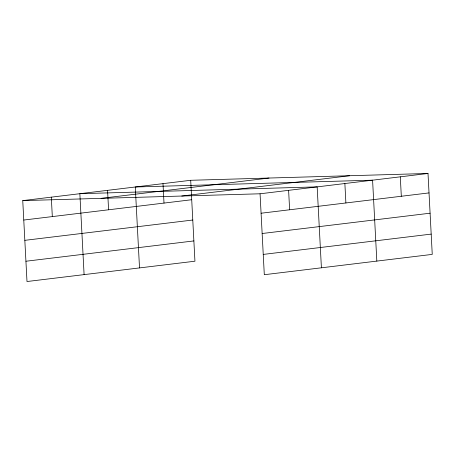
<?xml version="1.0" encoding="UTF-8"?>
<svg xmlns="http://www.w3.org/2000/svg" width="455" height="455" viewBox="0 0 455 455"><rect width="100%" height="100%" fill="white"/><g stroke="black" fill="none" stroke-linecap="round" stroke-linejoin="round"><path stroke-width="0.68" d="M190.696 180.288L194.939 261.21L26.993 281.526L22.75 200.609L190.696 180.288L428.007 173.474L432.25 254.39L264.304 274.712L260.061 193.79L428.007 173.474M101.061 198.357L269.013 178.042M181.75 196.037L349.696 175.721M23.768 220.044L191.72 199.728M24.832 240.337L192.783 220.021M261.079 213.23L429.025 192.909M25.929 261.238L193.875 240.923M262.143 233.517L430.089 213.202M263.24 254.419L431.186 234.103M22.75 200.609L260.061 193.79M400.298 176.824L401.316 196.264M376.825 261.096L372.588 180.174L135.277 186.994L139.514 267.915M344.873 183.53L345.891 202.97M321.406 267.802L317.163 186.88L79.853 193.699L84.095 274.621M288.612 190.338L289.63 209.772M162.987 183.644L164.005 203.084M107.562 190.349L108.586 209.789M51.301 197.151L52.319 216.591"/></g></svg>
